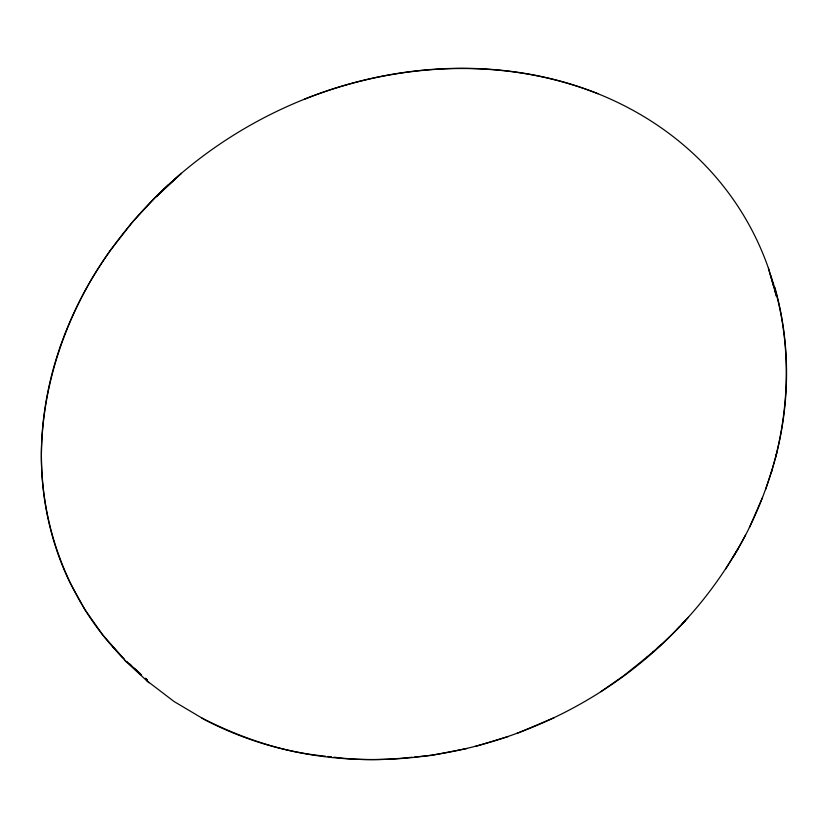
<?xml version="1.0" encoding="UTF-8"?>
<svg xmlns="http://www.w3.org/2000/svg" width="828" height="828" viewBox="0 0 828 828"><rect width="100%" height="100%" fill="white"/><g stroke="black" fill="none" stroke-linecap="round" stroke-linejoin="round"><path stroke-width="1.24" d="M733.329 556.582C752.404 525.801 766.221 491.998 775.639 457.087C790.233 401.642 790.419 342.285 774.729 287.047M775.639 457.087C790.719 397.492 790.481 333.518 770.589 275.031M765.6 489.596L772.11 469.776M771.085 473.461L776.736 453.154M110.321 250.398A383.944 328.416 -29 0 0 90.635 280.837C60.558 332.991 42.414 392.234 41.4 452.626A383.944 328.416 -29 0 0 43.025 487.288M749.423 527.488L762.536 497.4M745.5 535.105C722.057 579.414 690.645 619.572 652.567 652.226M725.721 568.939L738.1 548.798M776.581 296.434L768.456 268.293A383.933 328.405 -29 0 0 597.899 93.719C504.387 56.273 397.202 61.986 304.549 99.153A383.933 328.405 -29 0 0 181.332 173.342C145.386 203.833 114.616 240.265 90.635 280.847A383.933 328.405 -29 0 0 60.092 347.056M110.321 250.408L132.325 222.214L156.161 196.484L181.332 173.342L156.337 196.743L168.601 184.582M681.899 624.281L688.389 617.326M146.442 680.44L174.015 701.482L205.023 719.894C360.946 800.904 561.777 752.031 679.622 626.661M676.89 629.559L685.201 620.793M657.349 647.931L660.734 644.929M600.89 691.649L623.96 675.555L647.848 656.314M646.368 657.608L653.509 651.429M554.346 717.638L516.807 733.484M304.549 99.153C397.357 62.235 504.231 56.573 597.899 93.719M475.386 746.411L508.402 736.496M466.857 748.543L431.543 755.364L414.642 756.989M412.116 757.216C386.19 760.104 359.849 760.632 333.953 757.165M325.218 756.15C281.986 752.155 240.42 737.634 201.877 718.062M327.712 756.44L331.459 756.875M145.438 678.339L147.446 679.84M145.449 678.391L147.477 679.995M141.598 675.099L126.87 661.582M124.459 660.144L149.061 682.831M129.779 664.056L131.611 665.743M134.364 668.289L140.77 674.209M60.092 347.046A383.944 328.416 -29 0 0 50.001 381.936A383.933 328.405 -29 0 0 41.4 452.626C40.727 528.709 69.842 605.268 124.221 659.005M112.411 646.471L127.088 662.535M122.451 657.287L102.807 634.983L85.139 610.019L69.914 582.508A383.944 328.416 -29 0 1 57.567 552.669A383.933 328.405 -29 0 1 43.025 487.288M768.456 268.293L774.035 287.906M774.739 290.359L776.478 296.486"/></g></svg>
